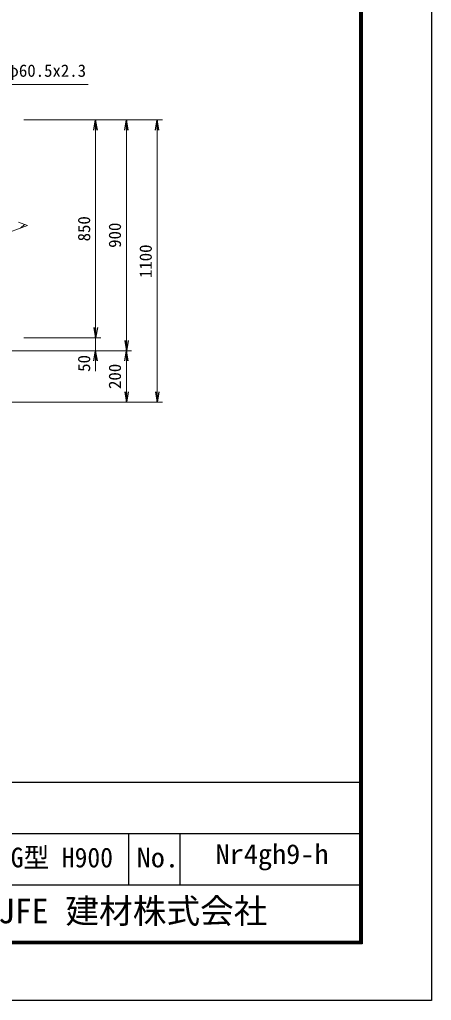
# Model space of a CAD drawing. Units: millimetres, scale not verified. Extents: x -4200 to 4200, y -2970 to 2970.
# Drawn here: x 2596 to 4200, y -2970 to 852 of the extents above; entities that cross this region are included whole.
import ezdxf
from ezdxf.enums import TextEntityAlignment as Align

# ---------------------------------------------------------------- set-up
doc = ezdxf.new("R2010")
doc.units = ezdxf.units.MM
doc.header["$LTSCALE"] = 10
for name, color, linetype, lineweight in [('0-0_D-TTL-TXT', 7, 'Continuous', 25), ('0-7_D-STR-DIM', 7, 'Continuous', 13), ('0-A_D-STR-TXT', 7, 'Continuous', 13), ('0-B_D-STR2', 7, 'Continuous', 13), ('0-C_D-TTL', 7, 'Continuous', 25)]:
    doc.layers.add(name, color=color, linetype=linetype, lineweight=lineweight)
doc.layers.add('0-8_0', color=7, linetype='Continuous')
doc.styles.add('ＭＳ ゴシック', font='')
doc.styles.get('ＭＳ ゴシック').set_extended_font_data('MS Gothic')

# ---------------------------------------------------------------- blocks, each defined once
blk = doc.blocks.new('_Open')
at = {"layer": '0-8_0'}
blk.add_line((-10, 1.667), (0, 0), dxfattribs=at)
blk.add_lwpolyline([(-10, -1.667), (0, 0), (-10, 0)], dxfattribs=at)

msp = doc.modelspace()

# ---------------------------------------------------------------- linework, layer by layer
at = {"layer": '0-7_D-STR-DIM'}
for p, q in [((2611.99, 461.37), (2911.99, 461.37)), ((2611.99, 461.37), (3031.99, 461.37)), ((2611.99, 461.37), (3151.99, 461.37)), ((2891.99, -348.63), (2891.99, 421.37)), ((3011.99, -398.63), (3011.99, 421.37)), ((3131.99, -598.63), (3131.99, 421.37)), ((2556.75, 23.54), (2627.23, 49.19)), ((2627.23, 49.19), (2591.99, 62.02)), ((2891.99, -348.63), (2891.99, -308.63)), ((2611.99, -388.63), (2911.99, -388.63)), ((2611.99, -388.63), (2911.99, -388.63)), ((2891.99, -438.63), (2891.99, -388.63)), ((2386.99, -438.63), (2911.99, -438.63)), ((2386.99, -438.63), (3031.99, -438.63)), ((2386.99, -438.63), (3031.99, -438.63)), ((2891.99, -478.63), (2891.99, -518.63)), ((3011.99, -478.63), (3011.99, -598.63)), ((2292.24, -638.63), (3151.99, -638.63)), ((2292.24, -638.63), (3031.99, -638.63))]:
    msp.add_line(p, q, dxfattribs=at)
at = {"layer": '0-A_D-STR-TXT'}
msp.add_lwpolyline([(2862.89, 598.46), (2329.73, 598.46), (2247.8, 372.73)], dxfattribs=at)
at = {"layer": '0-B_D-STR2'}
msp.add_line((2599.82, 39.22), (2614.45, 53.85), dxfattribs=at)
at = {"layer": '0-C_D-TTL'}
for p, q in [((2120, -2120), (3920, -2120)), ((2120, -2320), (3920, -2320)), ((3020, -2320), (3020, -2520)), ((3220, -2320), (3220, -2520)), ((2120, -2520), (3920, -2520))]:
    msp.add_line(p, q, dxfattribs=at)
at = {"layer": '0-C_D-TTL', "color": 2}
msp.add_lwpolyline([(-4200, 2970), (4200, 2970), (4200, -2970), (-4200, -2970)], close=True, dxfattribs=at)
at = {"layer": '0-C_D-TTL'}
for points in [[(-3930, 2750), (3930, 2750), (3930, -2750), (-3930, -2750)], [(-3927.5, 2747.5), (3927.5, 2747.5), (3927.5, -2747.5), (-3927.5, -2747.5)], [(-3925, 2745), (3925, 2745), (3925, -2745), (-3925, -2745)], [(-3922.5, 2742.5), (3922.5, 2742.5), (3922.5, -2742.5), (-3922.5, -2742.5)], [(-3920, 2740), (3920, 2740), (3920, -2740), (-3920, -2740)]]:
    msp.add_lwpolyline(points, close=True, dxfattribs=at)

# ---------------------------------------------------------------- block references
at = {"layer": '0-7_D-STR-DIM', "xscale": 4, "yscale": 4}
for p, rotation in [((2891.99, 461.37), 90), ((3011.99, 461.37), 90), ((3131.99, 461.37), 90), ((2891.99, -388.63), 270), ((2891.99, -388.63), 270), ((3011.99, -438.63), 270), ((2891.99, -438.63), 90), ((3011.99, -438.63), 90), ((3011.99, -638.63), 270), ((3131.99, -638.63), 270)]:
    msp.add_blockref('_Open', p, dxfattribs=dict(at, rotation=rotation))

# ---------------------------------------------------------------- texts
at = {"layer": '0-0_D-TTL-TXT', "style": 'ＭＳ ゴシック'}
for s, width, p in [('NR-4G型 H900', 0.95, (2362.27, -2474.8)), ('Nr4gh9-h', 1.05, (3359.33, -2461.47)), ('No.', 1.05, (3052, -2474.8))]:
    msp.add_text(s, height=76.98, dxfattribs=dict(at, width=width)).set_placement(p, align=Align.BOTTOM_LEFT)
msp.add_text('JFE 建材株式会社', height=96.19, dxfattribs=at).set_placement((2512.38, -2698.5), align=Align.BOTTOM_LEFT)
at = {"layer": '0-7_D-STR-DIM', "style": 'ＭＳ ゴシック'}
for s, p in [('850', (2885.24, -12.51)), ('900', (3005.24, -37.76)), ('1100', (3125.24, -155.53)), ('50', (2885.24, -520.83)), ('200', (3005.24, -587.63))]:
    msp.add_text(s, height=48.09, rotation=90, dxfattribs=at).set_placement(p, align=Align.BOTTOM_LEFT)
at = {"layer": '0-A_D-STR-TXT', "style": 'ＭＳ ゴシック'}
msp.add_text('門柱 φ60.5x2.3', height=48.09, dxfattribs=at).set_placement((2379.38, 614.35), align=Align.BOTTOM_LEFT)

doc.saveas('drawing.dxf')
